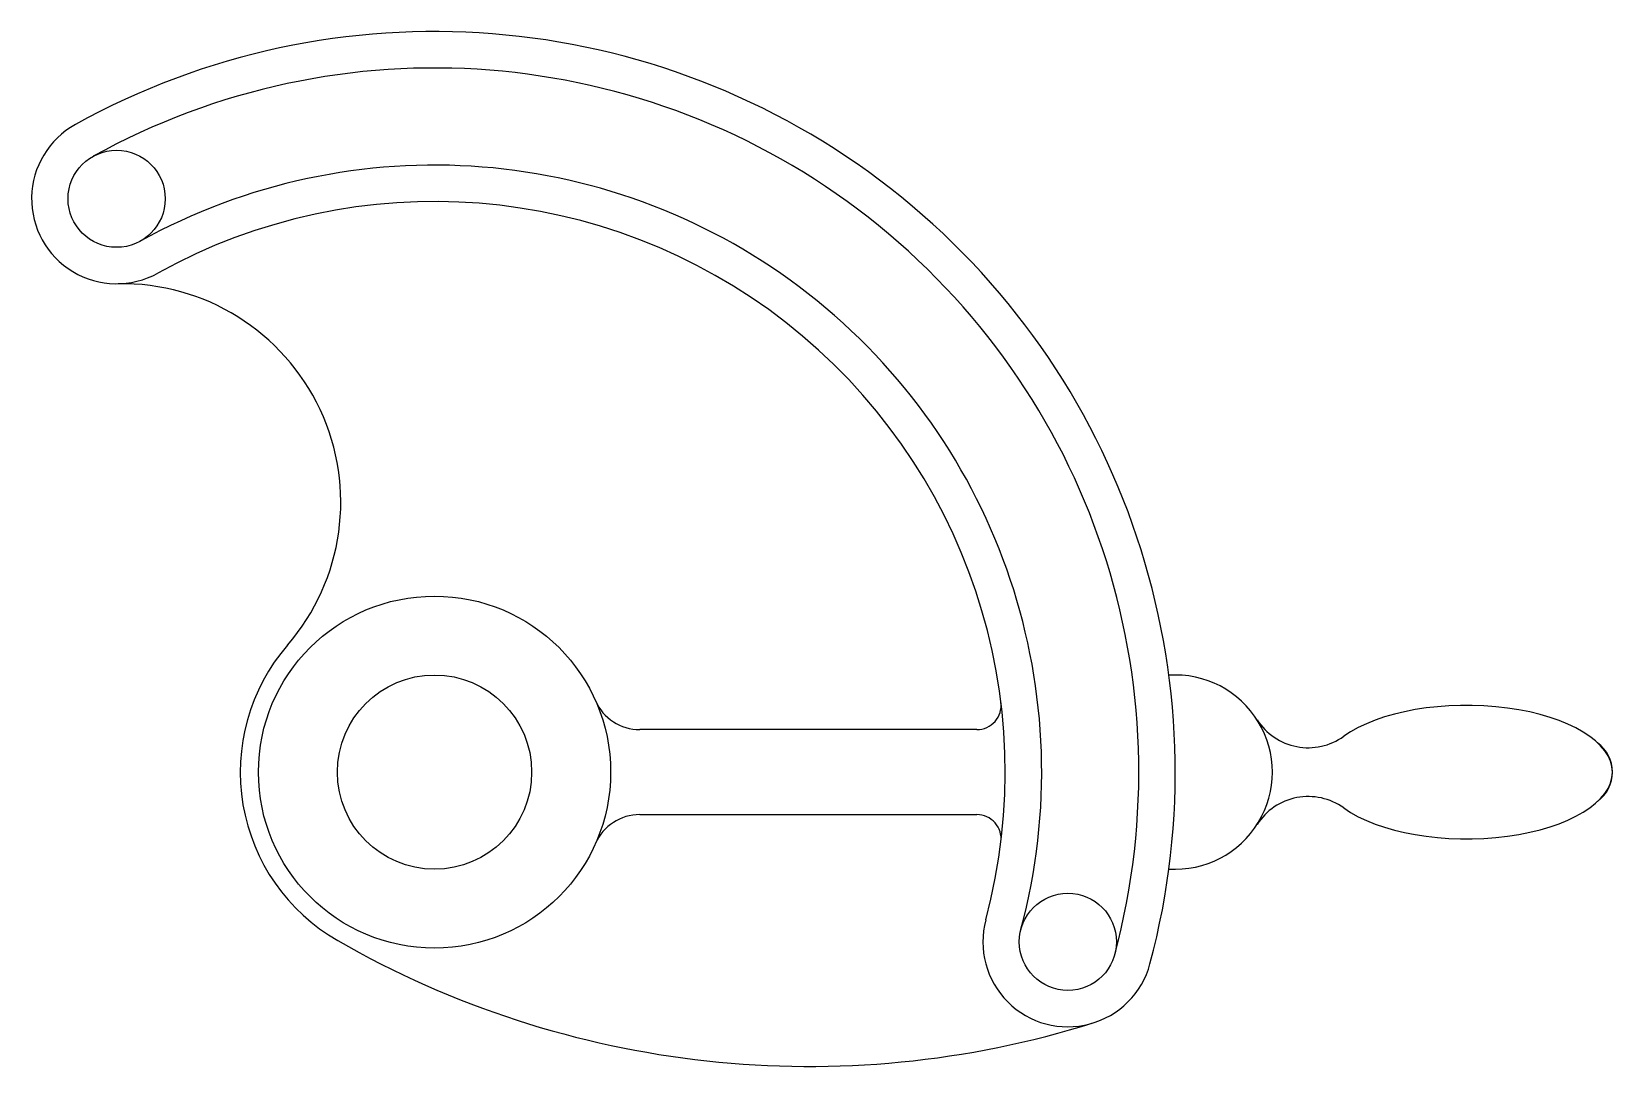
# Model space of a CAD drawing. Header units: millimetres. Extents: x -33 to 97, y -24 to 61.
import ezdxf

# ---------------------------------------------------------------- set-up
doc = ezdxf.new("R2010")
doc.units = ezdxf.units.MM

msp = doc.modelspace()

# ---------------------------------------------------------------- linework, layer by layer
for p, q in [((44.66, 3.5), (16.91, 3.5)), ((16.91, -3.5), (44.66, -3.5))]:
    msp.add_line(p, q)
for centre, radius in [((-26.18, 47.23), 4), ((0, 0), 14.5), ((0, 0), 8), ((52.16, -13.98), 4)]:
    msp.add_circle(centre, radius)
for centre, radius, start, end in [((0, 0), 61, 345, 119), ((0, 0), 58, 345, 119), ((-26.18, 47.23), 7, 119, 299), ((0, 0), 50, 345, 119), ((0, 0), 47, 345, 119), ((-25.72, 22.23), 18, 319.1614, 91.0471), ((0, 0), 16, 139.1614, 240.1244), ((61, 0), 8, 266.2402, 93.7598), ((16.91, 7.5), 4, 203.9192, 270), ((44.66, 5.5), 2, 270, 7.0214), ((71.95, 7.01), 5, 212.6163, 305.7854), ((94, 0), 3, 306.5557, 53.4443), ((71.95, -7.01), 5, 54.2146, 147.3837), ((16.91, -7.5), 4, 90, 156.0862), ((44.66, -5.5), 2, 352.9806, 90), ((52.16, -13.98), 7, 165, 345), ((30.88, 53.76), 78, 240.1244, 287.4379)]:
    msp.add_arc(centre, radius, start, end)
msp.add_ellipse((85, 0), major_axis=(12, 0), ratio=0.458333, start_param=3.707946, end_param=8.858424)

doc.saveas('drawing.dxf')
